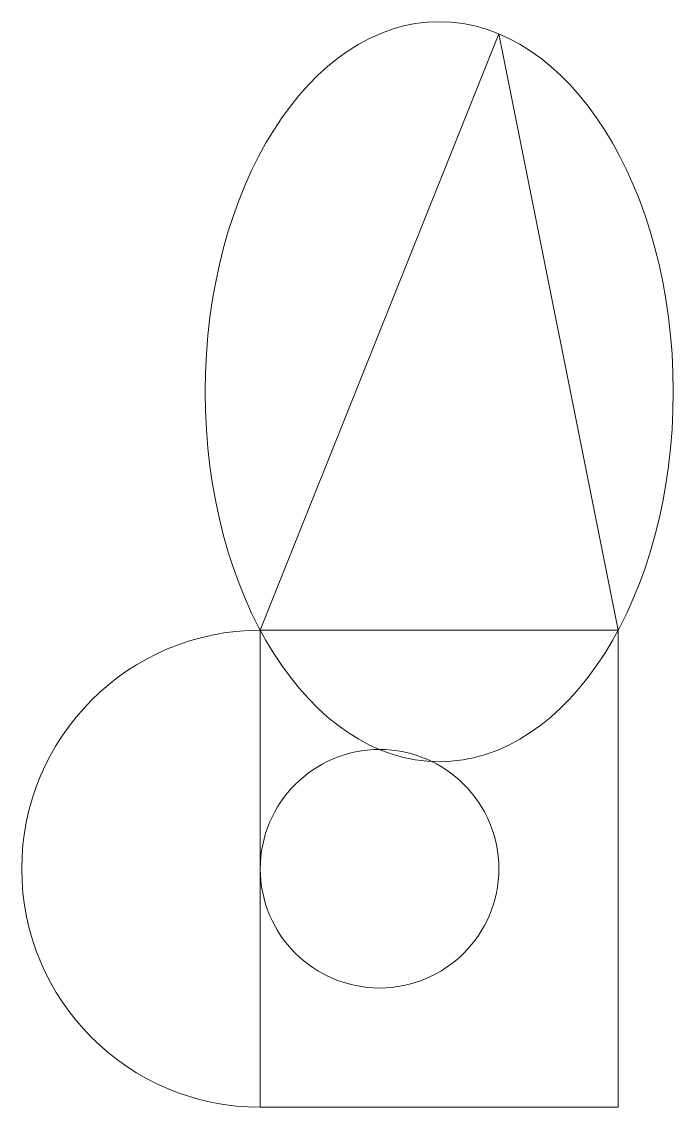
# Model space of a CAD drawing. Header units: millimetres. Extents: x 150 to 204.6, y 80 to 171.
import ezdxf

# ---------------------------------------------------------------- set-up
doc = ezdxf.new("R2010")
doc.units = ezdxf.units.MM
doc.layers.get('0').update_dxf_attribs({"lineweight": 0})

msp = doc.modelspace()

# ---------------------------------------------------------------- hatches: boundary and pattern name
h = msp.add_hatch()
h.set_pattern_fill('ISO03W100A', color=256, scale=0.1, angle=2.35619, style=0)
h.set_pattern_definition([])
edge = h.paths.add_edge_path(flags=0)
edge.add_arc((180, 100), 10, 0, 360)

# ---------------------------------------------------------------- linework, layer by layer
for p, q in [((190, 170), (170, 120)), ((200, 120), (190, 170))]:
    msp.add_line(p, q)
msp.add_lwpolyline([(200, 80), (200, 120), (170, 120), (170, 80)], close=True)
msp.add_circle((180, 100), 10)
msp.add_arc((170, 100), 20, 90, 270)
msp.add_ellipse((185, 140), major_axis=(0, 31.024), ratio=0.632456)

doc.saveas('drawing.dxf')
